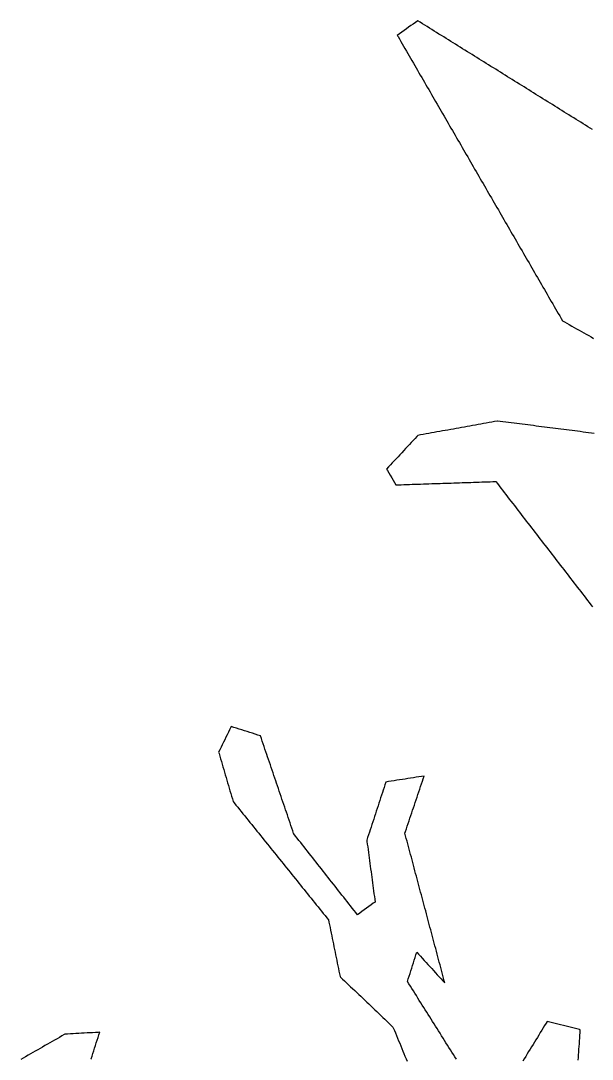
# Model space of a CAD drawing. Header units: millimetres. Extents: x 230 to 3347, y 514 to 5196.
# Drawn here: x 1279.5 to 1484.7, y 4398.1 to 4771.3 of the extents above; entities that cross this region are included whole.
import ezdxf

# ---------------------------------------------------------------- set-up
doc = ezdxf.new("R2010")
doc.units = ezdxf.units.MM
doc.layers.add('ALL_ISLANDS', color=7, linetype='Continuous')
doc.layers.add('OUTLINE_ISLAND_01', color=7, linetype='Continuous')

msp = doc.modelspace()

# ---------------------------------------------------------------- linework, layer by layer
at = {"layer": 'ALL_ISLANDS'}
for points in [[(1484.8281, 4732.1532), (1483.9794, 4732.6821), (1483.1307, 4733.2109), (1482.282, 4733.7398), (1481.4333, 4734.2687), (1480.5846, 4734.7976), (1479.7359, 4735.3264), (1478.8872, 4735.8553), (1478.0385, 4736.3842), (1477.1898, 4736.913), (1476.3411, 4737.4419), (1475.4924, 4737.9708), (1474.6437, 4738.4996), (1473.795, 4739.0285), (1472.9463, 4739.5574), (1472.0976, 4740.0862), (1471.2489, 4740.6151), (1470.4002, 4741.144), (1469.5515, 4741.6728), (1468.7028, 4742.2017), (1467.8541, 4742.7306), (1467.0054, 4743.2594), (1466.1567, 4743.7883), (1465.308, 4744.3172), (1464.4593, 4744.846), (1463.6105, 4745.3749), (1462.7618, 4745.9038), (1461.9131, 4746.4327), (1461.0644, 4746.9615), (1460.2157, 4747.4904), (1459.367, 4748.0193), (1458.5183, 4748.5481), (1457.6696, 4749.077), (1456.8209, 4749.6059), (1455.9722, 4750.1347), (1455.1235, 4750.6636), (1454.2748, 4751.1925), (1453.4261, 4751.7213), (1452.5774, 4752.2502), (1451.7287, 4752.7791), (1450.88, 4753.3079), (1450.0313, 4753.8368), (1449.1826, 4754.3657), (1448.3339, 4754.8945), (1447.4852, 4755.4234), (1446.6365, 4755.9523), (1445.7878, 4756.4811), (1444.9391, 4757.01), (1444.0904, 4757.5389), (1443.2417, 4758.0678), (1442.3929, 4758.5966), (1441.5442, 4759.1255), (1440.6955, 4759.6544), (1439.8468, 4760.1832), (1438.9981, 4760.7121), (1438.1494, 4761.241), (1437.3007, 4761.7698), (1436.452, 4762.2987), (1435.6033, 4762.8276), (1434.7546, 4763.3564), (1433.9059, 4763.8853), (1433.0572, 4764.4142), (1432.2085, 4764.943), (1431.3598, 4765.4719), (1430.5111, 4766.0008), (1429.6624, 4766.5296), (1428.8137, 4767.0585), (1427.965, 4767.5874), (1427.1163, 4768.1162), (1426.2676, 4768.6451), (1425.4189, 4769.174), (1424.5702, 4769.7029), (1423.7215, 4770.2317), (1422.8728, 4770.7606), (1422.0241, 4771.2895), (1422.0188, 4771.2857), (1421.205, 4770.7044), (1420.3913, 4770.1232), (1419.5775, 4769.542), (1418.7638, 4768.9607), (1417.9501, 4768.3795), (1417.1363, 4767.7983), (1416.3226, 4767.217), (1415.5089, 4766.6358), (1414.6951, 4766.0546), (1414.949, 4765.6154), (1415.4494, 4764.7497), (1415.9499, 4763.8839), (1416.4504, 4763.0182), (1416.9509, 4762.1524), (1417.4513, 4761.2867), (1417.9518, 4760.4209), (1418.4523, 4759.5552), (1418.9527, 4758.6894), (1419.4532, 4757.8237), (1419.9537, 4756.9579), (1420.4542, 4756.0922), (1420.9546, 4755.2264), (1421.4551, 4754.3606), (1421.9556, 4753.4949), (1422.456, 4752.6291), (1422.9565, 4751.7634), (1423.457, 4750.8976), (1423.9575, 4750.0319), (1424.4579, 4749.1661), (1424.9584, 4748.3004), (1425.4589, 4747.4346), (1425.9593, 4746.5689), (1426.4598, 4745.7031), (1426.9603, 4744.8374), (1427.4607, 4743.9716), (1427.9612, 4743.1059), (1428.4617, 4742.2401), (1428.9622, 4741.3743), (1429.4626, 4740.5086), (1429.9631, 4739.6428), (1430.4636, 4738.7771), (1430.964, 4737.9113), (1431.4645, 4737.0456), (1431.965, 4736.1798), (1432.4655, 4735.3141), (1432.9659, 4734.4483), (1433.4664, 4733.5826), (1433.9669, 4732.7168), (1434.4673, 4731.8511), (1434.9678, 4730.9853), (1435.4683, 4730.1196), (1435.9688, 4729.2538), (1436.4692, 4728.388), (1436.9697, 4727.5223), (1437.4702, 4726.6565), (1437.9706, 4725.7908), (1438.4711, 4724.925), (1438.9716, 4724.0593), (1439.472, 4723.1935), (1439.9725, 4722.3278), (1440.473, 4721.462), (1440.9735, 4720.5963), (1441.4739, 4719.7305), (1441.9744, 4718.8648), (1442.4749, 4717.999), (1442.9753, 4717.1333), (1443.4758, 4716.2675), (1443.9763, 4715.4017), (1444.4768, 4714.536), (1444.9772, 4713.6702), (1445.4777, 4712.8045), (1445.9782, 4711.9387), (1446.4786, 4711.073), (1446.9791, 4710.2072), (1447.4796, 4709.3415), (1447.9801, 4708.4757), (1448.4805, 4707.61), (1448.981, 4706.7442), (1449.4815, 4705.8785), (1449.9819, 4705.0127), (1450.4824, 4704.147), (1450.9829, 4703.2812), (1451.4834, 4702.4154), (1451.9838, 4701.5497), (1452.4843, 4700.6839), (1452.9848, 4699.8182), (1453.4852, 4698.9524), (1453.9857, 4698.0867), (1454.4862, 4697.2209), (1454.9866, 4696.3552), (1455.4871, 4695.4894), (1455.9876, 4694.6237), (1456.4881, 4693.7579), (1456.9885, 4692.8922), (1457.489, 4692.0264), (1457.9895, 4691.1607), (1458.4899, 4690.2949), (1458.9904, 4689.4291), (1459.4909, 4688.5634), (1459.9914, 4687.6976), (1460.4918, 4686.8319), (1460.9923, 4685.9661), (1461.4928, 4685.1004), (1461.9932, 4684.2346), (1462.4937, 4683.3689), (1462.9942, 4682.5031), (1463.4947, 4681.6374), (1463.9951, 4680.7716), (1464.4956, 4679.9059), (1464.9961, 4679.0401), (1465.4965, 4678.1744), (1465.997, 4677.3086), (1466.4975, 4676.4428), (1466.998, 4675.5771), (1467.4984, 4674.7113), (1467.9989, 4673.8456), (1468.4994, 4672.9798), (1468.9998, 4672.1141), (1469.5003, 4671.2483), (1470.0008, 4670.3826), (1470.5012, 4669.5168), (1471.0017, 4668.6511), (1471.5022, 4667.7853), (1472.0027, 4666.9196), (1472.5031, 4666.0538), (1473.0036, 4665.188), (1473.5041, 4664.3223), (1474.0045, 4663.4565), (1474.7249, 4663.0493), (1475.5954, 4662.5572), (1476.4659, 4662.065), (1477.3364, 4661.5729), (1478.2069, 4661.0807), (1479.0775, 4660.5886), (1479.948, 4660.0964), (1480.8185, 4659.6043), (1481.689, 4659.1122), (1482.5595, 4658.62), (1483.43, 4658.1279), (1484.3005, 4657.6357), (1485.1711, 4657.1436)], [(1485.3774, 4622.9803), (1484.3854, 4623.1069), (1483.3935, 4623.2335), (1482.4015, 4623.3602), (1481.4096, 4623.4868), (1480.4176, 4623.6134), (1479.4257, 4623.74), (1478.4337, 4623.8666), (1477.4418, 4623.9933), (1476.4498, 4624.1199), (1475.4579, 4624.2465), (1474.4659, 4624.3731), (1473.474, 4624.4997), (1472.482, 4624.6264), (1471.4901, 4624.753), (1470.4981, 4624.8796), (1469.5062, 4625.0062), (1468.5142, 4625.1328), (1467.5223, 4625.2595), (1466.5303, 4625.3861), (1465.5384, 4625.5127), (1464.5464, 4625.6393), (1463.5545, 4625.7659), (1462.5625, 4625.8926), (1461.5706, 4626.0192), (1460.5786, 4626.1458), (1459.5866, 4626.2724), (1458.5947, 4626.399), (1457.6027, 4626.5257), (1456.6108, 4626.6523), (1455.6188, 4626.7789), (1454.6269, 4626.9055), (1453.6349, 4627.0321), (1452.643, 4627.1588), (1451.651, 4627.2854), (1450.6591, 4627.412), (1450.5914, 4627.3998), (1449.6072, 4627.2223), (1448.6231, 4627.0447), (1447.639, 4626.8672), (1446.6549, 4626.6897), (1445.6708, 4626.5122), (1444.6866, 4626.3347), (1443.7025, 4626.1571), (1442.7184, 4625.9796), (1441.7343, 4625.8021), (1440.7502, 4625.6246), (1439.7661, 4625.4471), (1438.7819, 4625.2695), (1437.7978, 4625.092), (1436.8137, 4624.9145), (1435.8296, 4624.737), (1434.8455, 4624.5595), (1433.8614, 4624.3819), (1432.8772, 4624.2044), (1431.8931, 4624.0269), (1430.909, 4623.8494), (1429.9249, 4623.6719), (1428.9408, 4623.4943), (1427.9567, 4623.3168), (1426.9725, 4623.1393), (1425.9884, 4622.9618), (1425.0043, 4622.7843), (1424.0202, 4622.6067), (1423.0361, 4622.4292), (1422.052, 4622.2517), (1421.7419, 4621.9171), (1421.0622, 4621.1837), (1420.3824, 4620.4502), (1419.7027, 4619.7168), (1419.023, 4618.9833), (1418.3432, 4618.2498), (1417.6635, 4617.5164), (1416.9838, 4616.7829), (1416.3041, 4616.0495), (1415.6243, 4615.316), (1414.9446, 4614.5825), (1414.2649, 4613.8491), (1413.5851, 4613.1156), (1412.9054, 4612.3822), (1412.2257, 4611.6487), (1411.5459, 4610.9152), (1410.8662, 4610.1818), (1411.1736, 4609.6589), (1411.6803, 4608.7968), (1412.1871, 4607.9347), (1412.6939, 4607.0726), (1413.2006, 4606.2105), (1413.7074, 4605.3484), (1414.2141, 4604.4864), (1415.0558, 4604.5147), (1416.0552, 4604.5484), (1417.0547, 4604.582), (1418.0541, 4604.6157), (1419.0535, 4604.6494), (1420.053, 4604.683), (1421.0524, 4604.7167), (1422.0518, 4604.7504), (1423.0513, 4604.7841), (1424.0507, 4604.8177), (1425.0501, 4604.8514), (1426.0496, 4604.8851), (1427.049, 4604.9187), (1428.0484, 4604.9524), (1429.0479, 4604.9861), (1430.0473, 4605.0197), (1431.0467, 4605.0534), (1432.0462, 4605.0871), (1433.0456, 4605.1207), (1434.045, 4605.1544), (1435.0445, 4605.1881), (1436.0439, 4605.2217), (1437.0433, 4605.2554), (1438.0428, 4605.2891), (1439.0422, 4605.3227), (1440.0416, 4605.3564), (1441.0411, 4605.3901), (1442.0405, 4605.4237), (1443.0399, 4605.4574), (1444.0394, 4605.4911), (1445.0388, 4605.5247), (1446.0382, 4605.5584), (1447.0377, 4605.5921), (1448.0371, 4605.6257), (1449.0365, 4605.6594), (1450.036, 4605.6931), (1450.6253, 4604.9295), (1451.2363, 4604.1378), (1451.8472, 4603.3462), (1452.4582, 4602.5545), (1453.0692, 4601.7629), (1453.6801, 4600.9712), (1454.2911, 4600.1796), (1454.9021, 4599.3879), (1455.5131, 4598.5963), (1456.124, 4597.8046), (1456.735, 4597.013), (1457.346, 4596.2213), (1457.957, 4595.4297), (1458.5679, 4594.638), (1459.1789, 4593.8464), (1459.7899, 4593.0547), (1460.4009, 4592.2631), (1461.0118, 4591.4714), (1461.6228, 4590.6798), (1462.2338, 4589.8881), (1462.8448, 4589.0965), (1463.4557, 4588.3048), (1464.0667, 4587.5132), (1464.6777, 4586.7215), (1465.2886, 4585.9299), (1465.8996, 4585.1382), (1466.5106, 4584.3466), (1467.1216, 4583.5549), (1467.7325, 4582.7633), (1468.3435, 4581.9716), (1468.9545, 4581.18), (1469.5655, 4580.3883), (1470.1764, 4579.5967), (1470.7874, 4578.805), (1471.3984, 4578.0134), (1472.0094, 4577.2217), (1472.6203, 4576.4301), (1473.2313, 4575.6384), (1473.8423, 4574.8468), (1474.4532, 4574.0551), (1475.0642, 4573.2635), (1475.6752, 4572.4718), (1476.2862, 4571.6802), (1476.8971, 4570.8885), (1477.5081, 4570.0969), (1478.1191, 4569.3052), (1478.7301, 4568.5135), (1479.341, 4567.7219), (1479.952, 4566.9302), (1480.563, 4566.1386), (1481.174, 4565.3469), (1481.7849, 4564.5553), (1482.3959, 4563.7636), (1483.0069, 4562.972), (1483.6178, 4562.1803), (1484.2288, 4561.3887), (1484.8398, 4560.597)], [(1435.9032, 4398.0482), (1435.3709, 4398.8948), (1434.8387, 4399.7414), (1434.3064, 4400.588), (1433.7741, 4401.4345), (1433.2419, 4402.2811), (1432.7096, 4403.1277), (1432.1774, 4403.9743), (1431.6451, 4404.8209), (1431.1128, 4405.6675), (1430.5806, 4406.514), (1430.0483, 4407.3606), (1429.5161, 4408.2072), (1428.9838, 4409.0538), (1428.4515, 4409.9004), (1427.9193, 4410.7469), (1427.387, 4411.5935), (1426.8548, 4412.4401), (1426.3225, 4413.2867), (1425.7902, 4414.1333), (1425.258, 4414.9798), (1424.7257, 4415.8264), (1424.1935, 4416.673), (1423.6612, 4417.5196), (1423.1289, 4418.3662), (1422.5967, 4419.2127), (1422.0644, 4420.0593), (1421.5322, 4420.9059), (1420.9999, 4421.7525), (1420.4676, 4422.5991), (1419.9354, 4423.4457), (1419.4031, 4424.2922), (1418.8709, 4425.1388), (1418.3386, 4425.9854), (1418.3472, 4426.0126), (1418.6491, 4426.9659), (1418.9511, 4427.9192), (1419.253, 4428.8725), (1419.555, 4429.8259), (1419.8569, 4430.7792), (1420.1589, 4431.7325), (1420.4608, 4432.6858), (1420.7628, 4433.6392), (1421.0647, 4434.5925), (1421.3667, 4435.5458), (1421.6686, 4436.4991), (1422.308, 4435.8011), (1422.9835, 4435.0637), (1423.659, 4434.3263), (1424.3344, 4433.5889), (1425.0099, 4432.8515), (1425.6854, 4432.1141), (1426.3608, 4431.3767), (1427.0363, 4430.6393), (1427.7118, 4429.9019), (1428.3872, 4429.1645), (1429.0627, 4428.4271), (1429.7381, 4427.6898), (1430.4136, 4426.9524), (1431.0891, 4426.215), (1431.7645, 4425.4776), (1431.5705, 4426.206), (1431.3131, 4427.1723), (1431.0558, 4428.1386), (1430.7984, 4429.1049), (1430.541, 4430.0712), (1430.2836, 4431.0375), (1430.0263, 4432.0038), (1429.7689, 4432.9701), (1429.5115, 4433.9365), (1429.2541, 4434.9028), (1428.9967, 4435.8691), (1428.7394, 4436.8354), (1428.482, 4437.8017), (1428.2246, 4438.768), (1427.9672, 4439.7343), (1427.7098, 4440.7006), (1427.4525, 4441.6669), (1427.1951, 4442.6332), (1426.9377, 4443.5996), (1426.6803, 4444.5659), (1426.4229, 4445.5322), (1426.1656, 4446.4985), (1425.9082, 4447.4648), (1425.6508, 4448.4311), (1425.3934, 4449.3974), (1425.136, 4450.3637), (1424.8787, 4451.33), (1424.6213, 4452.2963), (1424.3639, 4453.2627), (1424.1065, 4454.229), (1423.8491, 4455.1953), (1423.5918, 4456.1616), (1423.3344, 4457.1279), (1423.077, 4458.0942), (1422.8196, 4459.0605), (1422.5622, 4460.0268), (1422.3049, 4460.9931), (1422.0475, 4461.9594), (1421.7901, 4462.9258), (1421.5327, 4463.8921), (1421.2753, 4464.8584), (1421.018, 4465.8247), (1420.7606, 4466.791), (1420.5032, 4467.7573), (1420.2458, 4468.7236), (1419.9884, 4469.6899), (1419.7311, 4470.6562), (1419.4737, 4471.6226), (1419.2163, 4472.5889), (1418.9589, 4473.5552), (1418.7015, 4474.5215), (1418.4442, 4475.4878), (1418.1868, 4476.4541), (1417.9294, 4477.4204), (1417.672, 4478.3867), (1417.4146, 4479.353), (1417.6146, 4479.9427), (1417.9357, 4480.8897), (1418.2567, 4481.8368), (1418.5778, 4482.7838), (1418.8989, 4483.7309), (1419.22, 4484.6779), (1419.5411, 4485.625), (1419.8622, 4486.572), (1420.1833, 4487.519), (1420.5044, 4488.4661), (1420.8255, 4489.4131), (1421.1466, 4490.3602), (1421.4677, 4491.3072), (1421.7888, 4492.2543), (1422.1099, 4493.2013), (1422.431, 4494.1484), (1422.7521, 4495.0954), (1423.0732, 4496.0425), (1423.3943, 4496.9895), (1423.7154, 4497.9366), (1424.0365, 4498.8836), (1424.3576, 4499.8307), (1423.4147, 4499.6833), (1422.4267, 4499.5289), (1421.4387, 4499.3744), (1420.4507, 4499.22), (1419.4627, 4499.0656), (1418.4747, 4498.9111), (1417.4867, 4498.7567), (1416.4987, 4498.6023), (1415.5107, 4498.4479), (1414.5227, 4498.2934), (1413.5347, 4498.139), (1412.5467, 4497.9846), (1411.5587, 4497.8301), (1410.5707, 4497.6757), (1410.5681, 4497.6677), (1410.2572, 4496.7172), (1409.9464, 4495.7667), (1409.6355, 4494.8163), (1409.3247, 4493.8658), (1409.0139, 4492.9153), (1408.703, 4491.9649), (1408.3922, 4491.0144), (1408.0813, 4490.064), (1407.7705, 4489.1135), (1407.4597, 4488.163), (1407.1488, 4487.2126), (1406.838, 4486.2621), (1406.5271, 4485.3116), (1406.2163, 4484.3612), (1405.9055, 4483.4107), (1405.5946, 4482.4603), (1405.2838, 4481.5098), (1404.9729, 4480.5593), (1404.6621, 4479.6089), (1404.3513, 4478.6584), (1404.0404, 4477.7079), (1403.7296, 4476.7575), (1403.7832, 4476.3576), (1403.9162, 4475.3665), (1404.0492, 4474.3754), (1404.1822, 4473.3842), (1404.3152, 4472.3931), (1404.4482, 4471.402), (1404.5812, 4470.4109), (1404.7141, 4469.4198), (1404.8471, 4468.4287), (1404.9801, 4467.4375), (1405.1131, 4466.4464), (1405.2461, 4465.4553), (1405.3791, 4464.4642), (1405.512, 4463.4731), (1405.645, 4462.482), (1405.778, 4461.4908), (1405.911, 4460.4997), (1406.044, 4459.5086), (1406.177, 4458.5175), (1406.31, 4457.5264), (1406.4429, 4456.5352), (1406.5759, 4455.5441), (1406.7089, 4454.553), (1406.0593, 4454.0864), (1405.2471, 4453.503), (1404.435, 4452.9197), (1403.6228, 4452.3363), (1402.8106, 4451.7529), (1401.9984, 4451.1695), (1401.1862, 4450.5861), (1400.374, 4450.0027), (1399.772, 4450.7682), (1399.1538, 4451.5543), (1398.5356, 4452.3403), (1397.9174, 4453.1264), (1397.2993, 4453.9124), (1396.6811, 4454.6985), (1396.0629, 4455.4845), (1395.4448, 4456.2706), (1394.8266, 4457.0566), (1394.2084, 4457.8426), (1393.5902, 4458.6287), (1392.9721, 4459.4147), (1392.3539, 4460.2008), (1391.7357, 4460.9868), (1391.1176, 4461.7729), (1390.4994, 4462.5589), (1389.8812, 4463.3449), (1389.2631, 4464.131), (1388.6449, 4464.917), (1388.0267, 4465.7031), (1387.4085, 4466.4891), (1386.7904, 4467.2752), (1386.1722, 4468.0612), (1385.554, 4468.8473), (1384.9359, 4469.6333), (1384.3177, 4470.4193), (1383.6995, 4471.2054), (1383.0814, 4471.9914), (1382.4632, 4472.7775), (1381.845, 4473.5635), (1381.2268, 4474.3496), (1380.6087, 4475.1356), (1379.9905, 4475.9217), (1379.3723, 4476.7077), (1378.7542, 4477.4937), (1378.136, 4478.2798), (1377.5178, 4479.0658), (1377.4629, 4479.2274), (1377.141, 4480.1742), (1376.8191, 4481.121), (1376.4973, 4482.0678), (1376.1754, 4483.0146), (1375.8535, 4483.9613), (1375.5316, 4484.9081), (1375.2098, 4485.8549), (1374.8879, 4486.8017), (1374.566, 4487.7485), (1374.2442, 4488.6953), (1373.9223, 4489.642), (1373.6004, 4490.5888), (1373.2785, 4491.5356), (1372.9567, 4492.4824), (1372.6348, 4493.4292), (1372.3129, 4494.376), (1371.9911, 4495.3227), (1371.6692, 4496.2695), (1371.3473, 4497.2163), (1371.0254, 4498.1631), (1370.7036, 4499.1099), (1370.3817, 4500.0567), (1370.0598, 4501.0034), (1369.738, 4501.9502), (1369.4161, 4502.897), (1369.0942, 4503.8438), (1368.7723, 4504.7906), (1368.4505, 4505.7374), (1368.1286, 4506.6841), (1367.8067, 4507.6309), (1367.4848, 4508.5777), (1367.163, 4509.5245), (1366.8411, 4510.4713), (1366.5192, 4511.4181), (1366.1974, 4512.3648), (1365.8755, 4513.3116), (1365.5536, 4514.2584), (1365.5074, 4514.2732), (1364.5549, 4514.5777), (1363.6024, 4514.8822), (1362.6499, 4515.1867), (1361.6974, 4515.4912), (1360.7449, 4515.7957), (1359.7924, 4516.1002), (1358.8399, 4516.4047), (1357.8874, 4516.7092), (1356.9349, 4517.0137), (1355.9823, 4517.3182), (1355.0298, 4517.6227), (1354.9137, 4517.385), (1354.4748, 4516.4865), (1354.0359, 4515.5879), (1353.5969, 4514.6894), (1353.158, 4513.7909), (1352.7191, 4512.8924), (1352.2802, 4511.9938), (1351.8412, 4511.0953), (1351.4023, 4510.1968), (1350.9634, 4509.2983), (1350.5245, 4508.3997), (1350.661, 4507.935), (1350.9428, 4506.9755), (1351.2246, 4506.0161), (1351.5065, 4505.0566), (1351.7883, 4504.0972), (1352.0701, 4503.1377), (1352.3519, 4502.1782), (1352.6338, 4501.2188), (1352.9156, 4500.2593), (1353.1974, 4499.2998), (1353.4793, 4498.3404), (1353.7611, 4497.3809), (1354.0429, 4496.4214), (1354.3247, 4495.462), (1354.6066, 4494.5025), (1354.8884, 4493.543), (1355.1702, 4492.5836), (1355.452, 4491.6241), (1355.7339, 4490.6646), (1356.1224, 4490.182), (1356.7496, 4489.4031), (1357.3767, 4488.6242), (1358.0038, 4487.8452), (1358.6309, 4487.0663), (1359.2581, 4486.2874), (1359.8852, 4485.5085), (1360.5123, 4484.7296), (1361.1394, 4483.9506), (1361.7666, 4483.1717), (1362.3937, 4482.3928), (1363.0208, 4481.6139), (1363.6479, 4480.835), (1364.275, 4480.056), (1364.9022, 4479.2771), (1365.5293, 4478.4982), (1366.1564, 4477.7193), (1366.7835, 4476.9404), (1367.4107, 4476.1614), (1368.0378, 4475.3825), (1368.6649, 4474.6036), (1369.292, 4473.8247), (1369.9192, 4473.0458), (1370.5463, 4472.2668), (1371.1734, 4471.4879), (1371.8005, 4470.709), (1372.4276, 4469.9301), (1373.0548, 4469.1512), (1373.6819, 4468.3722), (1374.309, 4467.5933), (1374.9361, 4466.8144), (1375.5633, 4466.0355), (1376.1904, 4465.2566), (1376.8175, 4464.4776), (1377.4446, 4463.6987), (1378.0718, 4462.9198), (1378.6989, 4462.1409), (1379.326, 4461.362), (1379.9531, 4460.583), (1380.5802, 4459.8041), (1381.2074, 4459.0252), (1381.8345, 4458.2463), (1382.4616, 4457.4673), (1383.0887, 4456.6884), (1383.7159, 4455.9095), (1384.343, 4455.1306), (1384.9701, 4454.3517), (1385.5972, 4453.5727), (1386.2244, 4452.7938), (1386.8515, 4452.0149), (1387.4786, 4451.236), (1388.1057, 4450.4571), (1388.7328, 4449.6781), (1389.36, 4448.8992), (1389.9871, 4448.1203), (1390.1491, 4447.3273), (1390.3492, 4446.3476), (1390.5493, 4445.3678), (1390.7494, 4444.388), (1390.9495, 4443.4082), (1391.1497, 4442.4285), (1391.3498, 4441.4487), (1391.5499, 4440.4689), (1391.75, 4439.4892), (1391.9501, 4438.5094), (1392.1502, 4437.5296), (1392.3504, 4436.5498), (1392.5505, 4435.5701), (1392.7506, 4434.5903), (1392.9507, 4433.6105), (1393.1508, 4432.6308), (1393.351, 4431.651), (1393.5511, 4430.6712), (1393.7512, 4429.6914), (1393.9513, 4428.7117), (1394.1514, 4427.7319), (1394.3166, 4427.5744), (1395.0404, 4426.8845), (1395.7642, 4426.1945), (1396.4881, 4425.5045), (1397.2119, 4424.8145), (1397.9357, 4424.1245), (1398.6595, 4423.4345), (1399.3833, 4422.7445), (1400.1072, 4422.0545), (1400.831, 4421.3646), (1401.5548, 4420.6746), (1402.2786, 4419.9846), (1403.0024, 4419.2946), (1403.7263, 4418.6046), (1404.4501, 4417.9146), (1405.1739, 4417.2246), (1405.8977, 4416.5346), (1406.6216, 4415.8446), (1407.3454, 4415.1547), (1408.0692, 4414.4647), (1408.793, 4413.7747), (1409.5168, 4413.0847), (1410.2407, 4412.3947), (1410.9645, 4411.7047), (1411.6883, 4411.0147), (1412.4121, 4410.3247), (1413.1359, 4409.6348), (1413.2608, 4409.3314), (1413.6414, 4408.4066), (1414.022, 4407.4819), (1414.4026, 4406.5571), (1414.7832, 4405.6324), (1415.1638, 4404.7077), (1415.5444, 4403.7829), (1415.925, 4402.8582), (1416.3056, 4401.9334), (1416.6862, 4401.0087), (1417.0668, 4400.084), (1417.4474, 4399.1592), (1417.828, 4398.2345), (1418.2086, 4397.3098)], [(1479.6394, 4397.6578), (1479.7106, 4398.6552), (1479.7819, 4399.6527), (1479.8531, 4400.6502), (1479.9243, 4401.6476), (1479.9956, 4402.6451), (1480.0668, 4403.6425), (1480.138, 4404.64), (1480.2093, 4405.6374), (1480.2805, 4406.6349), (1480.3517, 4407.6324), (1480.423, 4408.6298), (1480.1426, 4408.7001), (1479.1726, 4408.9432), (1478.2026, 4409.1864), (1477.2327, 4409.4295), (1476.2627, 4409.6727), (1475.2927, 4409.9158), (1474.3227, 4410.1589), (1473.3527, 4410.4021), (1472.3827, 4410.6452), (1471.4127, 4410.8884), (1470.4427, 4411.1315), (1469.4727, 4411.3747), (1468.5027, 4411.6178), (1468.1364, 4411.021), (1467.6133, 4410.1687), (1467.0902, 4409.3165), (1466.5671, 4408.4642), (1466.044, 4407.6119), (1465.5209, 4406.7596), (1464.9978, 4405.9074), (1464.4747, 4405.0551), (1463.9516, 4404.2028), (1463.4285, 4403.3505), (1462.9054, 4402.4983), (1462.3823, 4401.646), (1461.8592, 4400.7937), (1461.3361, 4399.9415), (1460.813, 4399.0892), (1460.2899, 4398.2369), (1459.7668, 4397.3846)], [(1304.6857, 4398.0452), (1304.7451, 4398.2281), (1305.0538, 4399.1793), (1305.3626, 4400.1304), (1305.6714, 4401.0816), (1305.9801, 4402.0327), (1306.2889, 4402.9839), (1306.5976, 4403.935), (1306.9064, 4404.8861), (1307.2151, 4405.8373), (1307.5239, 4406.7884), (1307.8326, 4407.7396), (1307.2788, 4407.7083), (1306.2804, 4407.6518), (1305.282, 4407.5954), (1304.2836, 4407.5389), (1303.2852, 4407.4825), (1302.2868, 4407.426), (1301.2884, 4407.3696), (1300.29, 4407.3131), (1299.2916, 4407.2567), (1298.2932, 4407.2002), (1297.2948, 4407.1438), (1296.2964, 4407.0873), (1295.298, 4407.0309), (1295.0953, 4406.915), (1294.2272, 4406.4186), (1293.3591, 4405.9223), (1292.491, 4405.4259), (1291.6229, 4404.9295), (1290.7548, 4404.4332), (1289.8867, 4403.9368), (1289.0186, 4403.4404), (1288.1504, 4402.9441), (1287.2823, 4402.4477), (1286.4142, 4401.9513), (1285.5461, 4401.455), (1284.678, 4400.9586), (1283.8099, 4400.4622), (1282.9418, 4399.9659), (1282.0737, 4399.4695), (1281.2055, 4398.9731), (1280.3374, 4398.4768), (1279.4693, 4397.9804)]]:
    msp.add_lwpolyline(points, dxfattribs=at)
at = {"layer": 'OUTLINE_ISLAND_01'}
for points in [[(1484.8281, 4732.1532), (1483.9794, 4732.6821), (1483.1307, 4733.2109), (1482.282, 4733.7398), (1481.4333, 4734.2687), (1480.5846, 4734.7976), (1479.7359, 4735.3264), (1478.8872, 4735.8553), (1478.0385, 4736.3842), (1477.1898, 4736.913), (1476.3411, 4737.4419), (1475.4924, 4737.9708), (1474.6437, 4738.4996), (1473.795, 4739.0285), (1472.9463, 4739.5574), (1472.0976, 4740.0862), (1471.2489, 4740.6151), (1470.4002, 4741.144), (1469.5515, 4741.6728), (1468.7028, 4742.2017), (1467.8541, 4742.7306), (1467.0054, 4743.2594), (1466.1567, 4743.7883), (1465.308, 4744.3172), (1464.4593, 4744.846), (1463.6105, 4745.3749), (1462.7618, 4745.9038), (1461.9131, 4746.4327), (1461.0644, 4746.9615), (1460.2157, 4747.4904), (1459.367, 4748.0193), (1458.5183, 4748.5481), (1457.6696, 4749.077), (1456.8209, 4749.6059), (1455.9722, 4750.1347), (1455.1235, 4750.6636), (1454.2748, 4751.1925), (1453.4261, 4751.7213), (1452.5774, 4752.2502), (1451.7287, 4752.7791), (1450.88, 4753.3079), (1450.0313, 4753.8368), (1449.1826, 4754.3657), (1448.3339, 4754.8945), (1447.4852, 4755.4234), (1446.6365, 4755.9523), (1445.7878, 4756.4811), (1444.9391, 4757.01), (1444.0904, 4757.5389), (1443.2417, 4758.0678), (1442.3929, 4758.5966), (1441.5442, 4759.1255), (1440.6955, 4759.6544), (1439.8468, 4760.1832), (1438.9981, 4760.7121), (1438.1494, 4761.241), (1437.3007, 4761.7698), (1436.452, 4762.2987), (1435.6033, 4762.8276), (1434.7546, 4763.3564), (1433.9059, 4763.8853), (1433.0572, 4764.4142), (1432.2085, 4764.943), (1431.3598, 4765.4719), (1430.5111, 4766.0008), (1429.6624, 4766.5296), (1428.8137, 4767.0585), (1427.965, 4767.5874), (1427.1163, 4768.1162), (1426.2676, 4768.6451), (1425.4189, 4769.174), (1424.5702, 4769.7029), (1423.7215, 4770.2317), (1422.8728, 4770.7606), (1422.0241, 4771.2895), (1422.0188, 4771.2857), (1421.205, 4770.7044), (1420.3913, 4770.1232), (1419.5775, 4769.542), (1418.7638, 4768.9607), (1417.9501, 4768.3795), (1417.1363, 4767.7983), (1416.3226, 4767.217), (1415.5089, 4766.6358), (1414.6951, 4766.0546), (1414.949, 4765.6154), (1415.4494, 4764.7497), (1415.9499, 4763.8839), (1416.4504, 4763.0182), (1416.9509, 4762.1524), (1417.4513, 4761.2867), (1417.9518, 4760.4209), (1418.4523, 4759.5552), (1418.9527, 4758.6894), (1419.4532, 4757.8237), (1419.9537, 4756.9579), (1420.4542, 4756.0922), (1420.9546, 4755.2264), (1421.4551, 4754.3606), (1421.9556, 4753.4949), (1422.456, 4752.6291), (1422.9565, 4751.7634), (1423.457, 4750.8976), (1423.9575, 4750.0319), (1424.4579, 4749.1661), (1424.9584, 4748.3004), (1425.4589, 4747.4346), (1425.9593, 4746.5689), (1426.4598, 4745.7031), (1426.9603, 4744.8374), (1427.4607, 4743.9716), (1427.9612, 4743.1059), (1428.4617, 4742.2401), (1428.9622, 4741.3743), (1429.4626, 4740.5086), (1429.9631, 4739.6428), (1430.4636, 4738.7771), (1430.964, 4737.9113), (1431.4645, 4737.0456), (1431.965, 4736.1798), (1432.4655, 4735.3141), (1432.9659, 4734.4483), (1433.4664, 4733.5826), (1433.9669, 4732.7168), (1434.4673, 4731.8511), (1434.9678, 4730.9853), (1435.4683, 4730.1196), (1435.9688, 4729.2538), (1436.4692, 4728.388), (1436.9697, 4727.5223), (1437.4702, 4726.6565), (1437.9706, 4725.7908), (1438.4711, 4724.925), (1438.9716, 4724.0593), (1439.472, 4723.1935), (1439.9725, 4722.3278), (1440.473, 4721.462), (1440.9735, 4720.5963), (1441.4739, 4719.7305), (1441.9744, 4718.8648), (1442.4749, 4717.999), (1442.9753, 4717.1333), (1443.4758, 4716.2675), (1443.9763, 4715.4017), (1444.4768, 4714.536), (1444.9772, 4713.6702), (1445.4777, 4712.8045), (1445.9782, 4711.9387), (1446.4786, 4711.073), (1446.9791, 4710.2072), (1447.4796, 4709.3415), (1447.9801, 4708.4757), (1448.4805, 4707.61), (1448.981, 4706.7442), (1449.4815, 4705.8785), (1449.9819, 4705.0127), (1450.4824, 4704.147), (1450.9829, 4703.2812), (1451.4834, 4702.4154), (1451.9838, 4701.5497), (1452.4843, 4700.6839), (1452.9848, 4699.8182), (1453.4852, 4698.9524), (1453.9857, 4698.0867), (1454.4862, 4697.2209), (1454.9866, 4696.3552), (1455.4871, 4695.4894), (1455.9876, 4694.6237), (1456.4881, 4693.7579), (1456.9885, 4692.8922), (1457.489, 4692.0264), (1457.9895, 4691.1607), (1458.4899, 4690.2949), (1458.9904, 4689.4291), (1459.4909, 4688.5634), (1459.9914, 4687.6976), (1460.4918, 4686.8319), (1460.9923, 4685.9661), (1461.4928, 4685.1004), (1461.9932, 4684.2346), (1462.4937, 4683.3689), (1462.9942, 4682.5031), (1463.4947, 4681.6374), (1463.9951, 4680.7716), (1464.4956, 4679.9059), (1464.9961, 4679.0401), (1465.4965, 4678.1744), (1465.997, 4677.3086), (1466.4975, 4676.4428), (1466.998, 4675.5771), (1467.4984, 4674.7113), (1467.9989, 4673.8456), (1468.4994, 4672.9798), (1468.9998, 4672.1141), (1469.5003, 4671.2483), (1470.0008, 4670.3826), (1470.5012, 4669.5168), (1471.0017, 4668.6511), (1471.5022, 4667.7853), (1472.0027, 4666.9196), (1472.5031, 4666.0538), (1473.0036, 4665.188), (1473.5041, 4664.3223), (1474.0045, 4663.4565), (1474.7249, 4663.0493), (1475.5954, 4662.5572), (1476.4659, 4662.065), (1477.3364, 4661.5729), (1478.2069, 4661.0807), (1479.0775, 4660.5886), (1479.948, 4660.0964), (1480.8185, 4659.6043), (1481.689, 4659.1122), (1482.5595, 4658.62), (1483.43, 4658.1279), (1484.3005, 4657.6357), (1485.1711, 4657.1436)], [(1485.3774, 4622.9803), (1484.3854, 4623.1069), (1483.3935, 4623.2335), (1482.4015, 4623.3602), (1481.4096, 4623.4868), (1480.4176, 4623.6134), (1479.4257, 4623.74), (1478.4337, 4623.8666), (1477.4418, 4623.9933), (1476.4498, 4624.1199), (1475.4579, 4624.2465), (1474.4659, 4624.3731), (1473.474, 4624.4997), (1472.482, 4624.6264), (1471.4901, 4624.753), (1470.4981, 4624.8796), (1469.5062, 4625.0062), (1468.5142, 4625.1328), (1467.5223, 4625.2595), (1466.5303, 4625.3861), (1465.5384, 4625.5127), (1464.5464, 4625.6393), (1463.5545, 4625.7659), (1462.5625, 4625.8926), (1461.5706, 4626.0192), (1460.5786, 4626.1458), (1459.5866, 4626.2724), (1458.5947, 4626.399), (1457.6027, 4626.5257), (1456.6108, 4626.6523), (1455.6188, 4626.7789), (1454.6269, 4626.9055), (1453.6349, 4627.0321), (1452.643, 4627.1588), (1451.651, 4627.2854), (1450.6591, 4627.412), (1450.5914, 4627.3998), (1449.6072, 4627.2223), (1448.6231, 4627.0447), (1447.639, 4626.8672), (1446.6549, 4626.6897), (1445.6708, 4626.5122), (1444.6866, 4626.3347), (1443.7025, 4626.1571), (1442.7184, 4625.9796), (1441.7343, 4625.8021), (1440.7502, 4625.6246), (1439.7661, 4625.4471), (1438.7819, 4625.2695), (1437.7978, 4625.092), (1436.8137, 4624.9145), (1435.8296, 4624.737), (1434.8455, 4624.5595), (1433.8614, 4624.3819), (1432.8772, 4624.2044), (1431.8931, 4624.0269), (1430.909, 4623.8494), (1429.9249, 4623.6719), (1428.9408, 4623.4943), (1427.9567, 4623.3168), (1426.9725, 4623.1393), (1425.9884, 4622.9618), (1425.0043, 4622.7843), (1424.0202, 4622.6067), (1423.0361, 4622.4292), (1422.052, 4622.2517), (1421.7419, 4621.9171), (1421.0622, 4621.1837), (1420.3824, 4620.4502), (1419.7027, 4619.7168), (1419.023, 4618.9833), (1418.3432, 4618.2498), (1417.6635, 4617.5164), (1416.9838, 4616.7829), (1416.3041, 4616.0495), (1415.6243, 4615.316), (1414.9446, 4614.5825), (1414.2649, 4613.8491), (1413.5851, 4613.1156), (1412.9054, 4612.3822), (1412.2257, 4611.6487), (1411.5459, 4610.9152), (1410.8662, 4610.1818), (1411.1736, 4609.6589), (1411.6803, 4608.7968), (1412.1871, 4607.9347), (1412.6939, 4607.0726), (1413.2006, 4606.2105), (1413.7074, 4605.3484), (1414.2141, 4604.4864), (1415.0558, 4604.5147), (1416.0552, 4604.5484), (1417.0547, 4604.582), (1418.0541, 4604.6157), (1419.0535, 4604.6494), (1420.053, 4604.683), (1421.0524, 4604.7167), (1422.0518, 4604.7504), (1423.0513, 4604.7841), (1424.0507, 4604.8177), (1425.0501, 4604.8514), (1426.0496, 4604.8851), (1427.049, 4604.9187), (1428.0484, 4604.9524), (1429.0479, 4604.9861), (1430.0473, 4605.0197), (1431.0467, 4605.0534), (1432.0462, 4605.0871), (1433.0456, 4605.1207), (1434.045, 4605.1544), (1435.0445, 4605.1881), (1436.0439, 4605.2217), (1437.0433, 4605.2554), (1438.0428, 4605.2891), (1439.0422, 4605.3227), (1440.0416, 4605.3564), (1441.0411, 4605.3901), (1442.0405, 4605.4237), (1443.0399, 4605.4574), (1444.0394, 4605.4911), (1445.0388, 4605.5247), (1446.0382, 4605.5584), (1447.0377, 4605.5921), (1448.0371, 4605.6257), (1449.0365, 4605.6594), (1450.036, 4605.6931), (1450.6253, 4604.9295), (1451.2363, 4604.1378), (1451.8472, 4603.3462), (1452.4582, 4602.5545), (1453.0692, 4601.7629), (1453.6801, 4600.9712), (1454.2911, 4600.1796), (1454.9021, 4599.3879), (1455.5131, 4598.5963), (1456.124, 4597.8046), (1456.735, 4597.013), (1457.346, 4596.2213), (1457.957, 4595.4297), (1458.5679, 4594.638), (1459.1789, 4593.8464), (1459.7899, 4593.0547), (1460.4009, 4592.2631), (1461.0118, 4591.4714), (1461.6228, 4590.6798), (1462.2338, 4589.8881), (1462.8448, 4589.0965), (1463.4557, 4588.3048), (1464.0667, 4587.5132), (1464.6777, 4586.7215), (1465.2886, 4585.9299), (1465.8996, 4585.1382), (1466.5106, 4584.3466), (1467.1216, 4583.5549), (1467.7325, 4582.7633), (1468.3435, 4581.9716), (1468.9545, 4581.18), (1469.5655, 4580.3883), (1470.1764, 4579.5967), (1470.7874, 4578.805), (1471.3984, 4578.0134), (1472.0094, 4577.2217), (1472.6203, 4576.4301), (1473.2313, 4575.6384), (1473.8423, 4574.8468), (1474.4532, 4574.0551), (1475.0642, 4573.2635), (1475.6752, 4572.4718), (1476.2862, 4571.6802), (1476.8971, 4570.8885), (1477.5081, 4570.0969), (1478.1191, 4569.3052), (1478.7301, 4568.5135), (1479.341, 4567.7219), (1479.952, 4566.9302), (1480.563, 4566.1386), (1481.174, 4565.3469), (1481.7849, 4564.5553), (1482.3959, 4563.7636), (1483.0069, 4562.972), (1483.6178, 4562.1803), (1484.2288, 4561.3887), (1484.8398, 4560.597)], [(1435.9032, 4398.0482), (1435.3709, 4398.8948), (1434.8387, 4399.7414), (1434.3064, 4400.588), (1433.7741, 4401.4345), (1433.2419, 4402.2811), (1432.7096, 4403.1277), (1432.1774, 4403.9743), (1431.6451, 4404.8209), (1431.1128, 4405.6675), (1430.5806, 4406.514), (1430.0483, 4407.3606), (1429.5161, 4408.2072), (1428.9838, 4409.0538), (1428.4515, 4409.9004), (1427.9193, 4410.7469), (1427.387, 4411.5935), (1426.8548, 4412.4401), (1426.3225, 4413.2867), (1425.7902, 4414.1333), (1425.258, 4414.9798), (1424.7257, 4415.8264), (1424.1935, 4416.673), (1423.6612, 4417.5196), (1423.1289, 4418.3662), (1422.5967, 4419.2127), (1422.0644, 4420.0593), (1421.5322, 4420.9059), (1420.9999, 4421.7525), (1420.4676, 4422.5991), (1419.9354, 4423.4457), (1419.4031, 4424.2922), (1418.8709, 4425.1388), (1418.3386, 4425.9854), (1418.3472, 4426.0126), (1418.6491, 4426.9659), (1418.9511, 4427.9192), (1419.253, 4428.8725), (1419.555, 4429.8259), (1419.8569, 4430.7792), (1420.1589, 4431.7325), (1420.4608, 4432.6858), (1420.7628, 4433.6392), (1421.0647, 4434.5925), (1421.3667, 4435.5458), (1421.6686, 4436.4991), (1422.308, 4435.8011), (1422.9835, 4435.0637), (1423.659, 4434.3263), (1424.3344, 4433.5889), (1425.0099, 4432.8515), (1425.6854, 4432.1141), (1426.3608, 4431.3767), (1427.0363, 4430.6393), (1427.7118, 4429.9019), (1428.3872, 4429.1645), (1429.0627, 4428.4271), (1429.7381, 4427.6898), (1430.4136, 4426.9524), (1431.0891, 4426.215), (1431.7645, 4425.4776), (1431.5705, 4426.206), (1431.3131, 4427.1723), (1431.0558, 4428.1386), (1430.7984, 4429.1049), (1430.541, 4430.0712), (1430.2836, 4431.0375), (1430.0263, 4432.0038), (1429.7689, 4432.9701), (1429.5115, 4433.9365), (1429.2541, 4434.9028), (1428.9967, 4435.8691), (1428.7394, 4436.8354), (1428.482, 4437.8017), (1428.2246, 4438.768), (1427.9672, 4439.7343), (1427.7098, 4440.7006), (1427.4525, 4441.6669), (1427.1951, 4442.6332), (1426.9377, 4443.5996), (1426.6803, 4444.5659), (1426.4229, 4445.5322), (1426.1656, 4446.4985), (1425.9082, 4447.4648), (1425.6508, 4448.4311), (1425.3934, 4449.3974), (1425.136, 4450.3637), (1424.8787, 4451.33), (1424.6213, 4452.2963), (1424.3639, 4453.2627), (1424.1065, 4454.229), (1423.8491, 4455.1953), (1423.5918, 4456.1616), (1423.3344, 4457.1279), (1423.077, 4458.0942), (1422.8196, 4459.0605), (1422.5622, 4460.0268), (1422.3049, 4460.9931), (1422.0475, 4461.9594), (1421.7901, 4462.9258), (1421.5327, 4463.8921), (1421.2753, 4464.8584), (1421.018, 4465.8247), (1420.7606, 4466.791), (1420.5032, 4467.7573), (1420.2458, 4468.7236), (1419.9884, 4469.6899), (1419.7311, 4470.6562), (1419.4737, 4471.6226), (1419.2163, 4472.5889), (1418.9589, 4473.5552), (1418.7015, 4474.5215), (1418.4442, 4475.4878), (1418.1868, 4476.4541), (1417.9294, 4477.4204), (1417.672, 4478.3867), (1417.4146, 4479.353), (1417.6146, 4479.9427), (1417.9357, 4480.8897), (1418.2567, 4481.8368), (1418.5778, 4482.7838), (1418.8989, 4483.7309), (1419.22, 4484.6779), (1419.5411, 4485.625), (1419.8622, 4486.572), (1420.1833, 4487.519), (1420.5044, 4488.4661), (1420.8255, 4489.4131), (1421.1466, 4490.3602), (1421.4677, 4491.3072), (1421.7888, 4492.2543), (1422.1099, 4493.2013), (1422.431, 4494.1484), (1422.7521, 4495.0954), (1423.0732, 4496.0425), (1423.3943, 4496.9895), (1423.7154, 4497.9366), (1424.0365, 4498.8836), (1424.3576, 4499.8307), (1423.4147, 4499.6833), (1422.4267, 4499.5289), (1421.4387, 4499.3744), (1420.4507, 4499.22), (1419.4627, 4499.0656), (1418.4747, 4498.9111), (1417.4867, 4498.7567), (1416.4987, 4498.6023), (1415.5107, 4498.4479), (1414.5227, 4498.2934), (1413.5347, 4498.139), (1412.5467, 4497.9846), (1411.5587, 4497.8301), (1410.5707, 4497.6757), (1410.5681, 4497.6677), (1410.2572, 4496.7172), (1409.9464, 4495.7667), (1409.6355, 4494.8163), (1409.3247, 4493.8658), (1409.0139, 4492.9153), (1408.703, 4491.9649), (1408.3922, 4491.0144), (1408.0813, 4490.064), (1407.7705, 4489.1135), (1407.4597, 4488.163), (1407.1488, 4487.2126), (1406.838, 4486.2621), (1406.5271, 4485.3116), (1406.2163, 4484.3612), (1405.9055, 4483.4107), (1405.5946, 4482.4603), (1405.2838, 4481.5098), (1404.9729, 4480.5593), (1404.6621, 4479.6089), (1404.3513, 4478.6584), (1404.0404, 4477.7079), (1403.7296, 4476.7575), (1403.7832, 4476.3576), (1403.9162, 4475.3665), (1404.0492, 4474.3754), (1404.1822, 4473.3842), (1404.3152, 4472.3931), (1404.4482, 4471.402), (1404.5812, 4470.4109), (1404.7141, 4469.4198), (1404.8471, 4468.4287), (1404.9801, 4467.4375), (1405.1131, 4466.4464), (1405.2461, 4465.4553), (1405.3791, 4464.4642), (1405.512, 4463.4731), (1405.645, 4462.482), (1405.778, 4461.4908), (1405.911, 4460.4997), (1406.044, 4459.5086), (1406.177, 4458.5175), (1406.31, 4457.5264), (1406.4429, 4456.5352), (1406.5759, 4455.5441), (1406.7089, 4454.553), (1406.0593, 4454.0864), (1405.2471, 4453.503), (1404.435, 4452.9197), (1403.6228, 4452.3363), (1402.8106, 4451.7529), (1401.9984, 4451.1695), (1401.1862, 4450.5861), (1400.374, 4450.0027), (1399.772, 4450.7682), (1399.1538, 4451.5543), (1398.5356, 4452.3403), (1397.9174, 4453.1264), (1397.2993, 4453.9124), (1396.6811, 4454.6985), (1396.0629, 4455.4845), (1395.4448, 4456.2706), (1394.8266, 4457.0566), (1394.2084, 4457.8426), (1393.5902, 4458.6287), (1392.9721, 4459.4147), (1392.3539, 4460.2008), (1391.7357, 4460.9868), (1391.1176, 4461.7729), (1390.4994, 4462.5589), (1389.8812, 4463.3449), (1389.2631, 4464.131), (1388.6449, 4464.917), (1388.0267, 4465.7031), (1387.4085, 4466.4891), (1386.7904, 4467.2752), (1386.1722, 4468.0612), (1385.554, 4468.8473), (1384.9359, 4469.6333), (1384.3177, 4470.4193), (1383.6995, 4471.2054), (1383.0814, 4471.9914), (1382.4632, 4472.7775), (1381.845, 4473.5635), (1381.2268, 4474.3496), (1380.6087, 4475.1356), (1379.9905, 4475.9217), (1379.3723, 4476.7077), (1378.7542, 4477.4937), (1378.136, 4478.2798), (1377.5178, 4479.0658), (1377.4629, 4479.2274), (1377.141, 4480.1742), (1376.8191, 4481.121), (1376.4973, 4482.0678), (1376.1754, 4483.0146), (1375.8535, 4483.9613), (1375.5316, 4484.9081), (1375.2098, 4485.8549), (1374.8879, 4486.8017), (1374.566, 4487.7485), (1374.2442, 4488.6953), (1373.9223, 4489.642), (1373.6004, 4490.5888), (1373.2785, 4491.5356), (1372.9567, 4492.4824), (1372.6348, 4493.4292), (1372.3129, 4494.376), (1371.9911, 4495.3227), (1371.6692, 4496.2695), (1371.3473, 4497.2163), (1371.0254, 4498.1631), (1370.7036, 4499.1099), (1370.3817, 4500.0567), (1370.0598, 4501.0034), (1369.738, 4501.9502), (1369.4161, 4502.897), (1369.0942, 4503.8438), (1368.7723, 4504.7906), (1368.4505, 4505.7374), (1368.1286, 4506.6841), (1367.8067, 4507.6309), (1367.4848, 4508.5777), (1367.163, 4509.5245), (1366.8411, 4510.4713), (1366.5192, 4511.4181), (1366.1974, 4512.3648), (1365.8755, 4513.3116), (1365.5536, 4514.2584), (1365.5074, 4514.2732), (1364.5549, 4514.5777), (1363.6024, 4514.8822), (1362.6499, 4515.1867), (1361.6974, 4515.4912), (1360.7449, 4515.7957), (1359.7924, 4516.1002), (1358.8399, 4516.4047), (1357.8874, 4516.7092), (1356.9349, 4517.0137), (1355.9823, 4517.3182), (1355.0298, 4517.6227), (1354.9137, 4517.385), (1354.4748, 4516.4865), (1354.0359, 4515.5879), (1353.5969, 4514.6894), (1353.158, 4513.7909), (1352.7191, 4512.8924), (1352.2802, 4511.9938), (1351.8412, 4511.0953), (1351.4023, 4510.1968), (1350.9634, 4509.2983), (1350.5245, 4508.3997), (1350.661, 4507.935), (1350.9428, 4506.9755), (1351.2246, 4506.0161), (1351.5065, 4505.0566), (1351.7883, 4504.0972), (1352.0701, 4503.1377), (1352.3519, 4502.1782), (1352.6338, 4501.2188), (1352.9156, 4500.2593), (1353.1974, 4499.2998), (1353.4793, 4498.3404), (1353.7611, 4497.3809), (1354.0429, 4496.4214), (1354.3247, 4495.462), (1354.6066, 4494.5025), (1354.8884, 4493.543), (1355.1702, 4492.5836), (1355.452, 4491.6241), (1355.7339, 4490.6646), (1356.1224, 4490.182), (1356.7496, 4489.4031), (1357.3767, 4488.6242), (1358.0038, 4487.8452), (1358.6309, 4487.0663), (1359.2581, 4486.2874), (1359.8852, 4485.5085), (1360.5123, 4484.7296), (1361.1394, 4483.9506), (1361.7666, 4483.1717), (1362.3937, 4482.3928), (1363.0208, 4481.6139), (1363.6479, 4480.835), (1364.275, 4480.056), (1364.9022, 4479.2771), (1365.5293, 4478.4982), (1366.1564, 4477.7193), (1366.7835, 4476.9404), (1367.4107, 4476.1614), (1368.0378, 4475.3825), (1368.6649, 4474.6036), (1369.292, 4473.8247), (1369.9192, 4473.0458), (1370.5463, 4472.2668), (1371.1734, 4471.4879), (1371.8005, 4470.709), (1372.4276, 4469.9301), (1373.0548, 4469.1512), (1373.6819, 4468.3722), (1374.309, 4467.5933), (1374.9361, 4466.8144), (1375.5633, 4466.0355), (1376.1904, 4465.2566), (1376.8175, 4464.4776), (1377.4446, 4463.6987), (1378.0718, 4462.9198), (1378.6989, 4462.1409), (1379.326, 4461.362), (1379.9531, 4460.583), (1380.5802, 4459.8041), (1381.2074, 4459.0252), (1381.8345, 4458.2463), (1382.4616, 4457.4673), (1383.0887, 4456.6884), (1383.7159, 4455.9095), (1384.343, 4455.1306), (1384.9701, 4454.3517), (1385.5972, 4453.5727), (1386.2244, 4452.7938), (1386.8515, 4452.0149), (1387.4786, 4451.236), (1388.1057, 4450.4571), (1388.7328, 4449.6781), (1389.36, 4448.8992), (1389.9871, 4448.1203), (1390.1491, 4447.3273), (1390.3492, 4446.3476), (1390.5493, 4445.3678), (1390.7494, 4444.388), (1390.9495, 4443.4082), (1391.1497, 4442.4285), (1391.3498, 4441.4487), (1391.5499, 4440.4689), (1391.75, 4439.4892), (1391.9501, 4438.5094), (1392.1502, 4437.5296), (1392.3504, 4436.5498), (1392.5505, 4435.5701), (1392.7506, 4434.5903), (1392.9507, 4433.6105), (1393.1508, 4432.6308), (1393.351, 4431.651), (1393.5511, 4430.6712), (1393.7512, 4429.6914), (1393.9513, 4428.7117), (1394.1514, 4427.7319), (1394.3166, 4427.5744), (1395.0404, 4426.8845), (1395.7642, 4426.1945), (1396.4881, 4425.5045), (1397.2119, 4424.8145), (1397.9357, 4424.1245), (1398.6595, 4423.4345), (1399.3833, 4422.7445), (1400.1072, 4422.0545), (1400.831, 4421.3646), (1401.5548, 4420.6746), (1402.2786, 4419.9846), (1403.0024, 4419.2946), (1403.7263, 4418.6046), (1404.4501, 4417.9146), (1405.1739, 4417.2246), (1405.8977, 4416.5346), (1406.6216, 4415.8446), (1407.3454, 4415.1547), (1408.0692, 4414.4647), (1408.793, 4413.7747), (1409.5168, 4413.0847), (1410.2407, 4412.3947), (1410.9645, 4411.7047), (1411.6883, 4411.0147), (1412.4121, 4410.3247), (1413.1359, 4409.6348), (1413.2608, 4409.3314), (1413.6414, 4408.4066), (1414.022, 4407.4819), (1414.4026, 4406.5571), (1414.7832, 4405.6324), (1415.1638, 4404.7077), (1415.5444, 4403.7829), (1415.925, 4402.8582), (1416.3056, 4401.9334), (1416.6862, 4401.0087), (1417.0668, 4400.084), (1417.4474, 4399.1592), (1417.828, 4398.2345), (1418.2086, 4397.3098)], [(1479.6394, 4397.6578), (1479.7106, 4398.6552), (1479.7819, 4399.6527), (1479.8531, 4400.6502), (1479.9243, 4401.6476), (1479.9956, 4402.6451), (1480.0668, 4403.6425), (1480.138, 4404.64), (1480.2093, 4405.6374), (1480.2805, 4406.6349), (1480.3517, 4407.6324), (1480.423, 4408.6298), (1480.1426, 4408.7001), (1479.1726, 4408.9432), (1478.2026, 4409.1864), (1477.2327, 4409.4295), (1476.2627, 4409.6727), (1475.2927, 4409.9158), (1474.3227, 4410.1589), (1473.3527, 4410.4021), (1472.3827, 4410.6452), (1471.4127, 4410.8884), (1470.4427, 4411.1315), (1469.4727, 4411.3747), (1468.5027, 4411.6178), (1468.1364, 4411.021), (1467.6133, 4410.1687), (1467.0902, 4409.3165), (1466.5671, 4408.4642), (1466.044, 4407.6119), (1465.5209, 4406.7596), (1464.9978, 4405.9074), (1464.4747, 4405.0551), (1463.9516, 4404.2028), (1463.4285, 4403.3505), (1462.9054, 4402.4983), (1462.3823, 4401.646), (1461.8592, 4400.7937), (1461.3361, 4399.9415), (1460.813, 4399.0892), (1460.2899, 4398.2369), (1459.7668, 4397.3846)], [(1304.6857, 4398.0452), (1304.7451, 4398.2281), (1305.0538, 4399.1793), (1305.3626, 4400.1304), (1305.6714, 4401.0816), (1305.9801, 4402.0327), (1306.2889, 4402.9839), (1306.5976, 4403.935), (1306.9064, 4404.8861), (1307.2151, 4405.8373), (1307.5239, 4406.7884), (1307.8326, 4407.7396), (1307.2788, 4407.7083), (1306.2804, 4407.6518), (1305.282, 4407.5954), (1304.2836, 4407.5389), (1303.2852, 4407.4825), (1302.2868, 4407.426), (1301.2884, 4407.3696), (1300.29, 4407.3131), (1299.2916, 4407.2567), (1298.2932, 4407.2002), (1297.2948, 4407.1438), (1296.2964, 4407.0873), (1295.298, 4407.0309), (1295.0953, 4406.915), (1294.2272, 4406.4186), (1293.3591, 4405.9223), (1292.491, 4405.4259), (1291.6229, 4404.9295), (1290.7548, 4404.4332), (1289.8867, 4403.9368), (1289.0186, 4403.4404), (1288.1504, 4402.9441), (1287.2823, 4402.4477), (1286.4142, 4401.9513), (1285.5461, 4401.455), (1284.678, 4400.9586), (1283.8099, 4400.4622), (1282.9418, 4399.9659), (1282.0737, 4399.4695), (1281.2055, 4398.9731), (1280.3374, 4398.4768), (1279.4693, 4397.9804)]]:
    msp.add_lwpolyline(points, dxfattribs=at)

doc.saveas('drawing.dxf')
